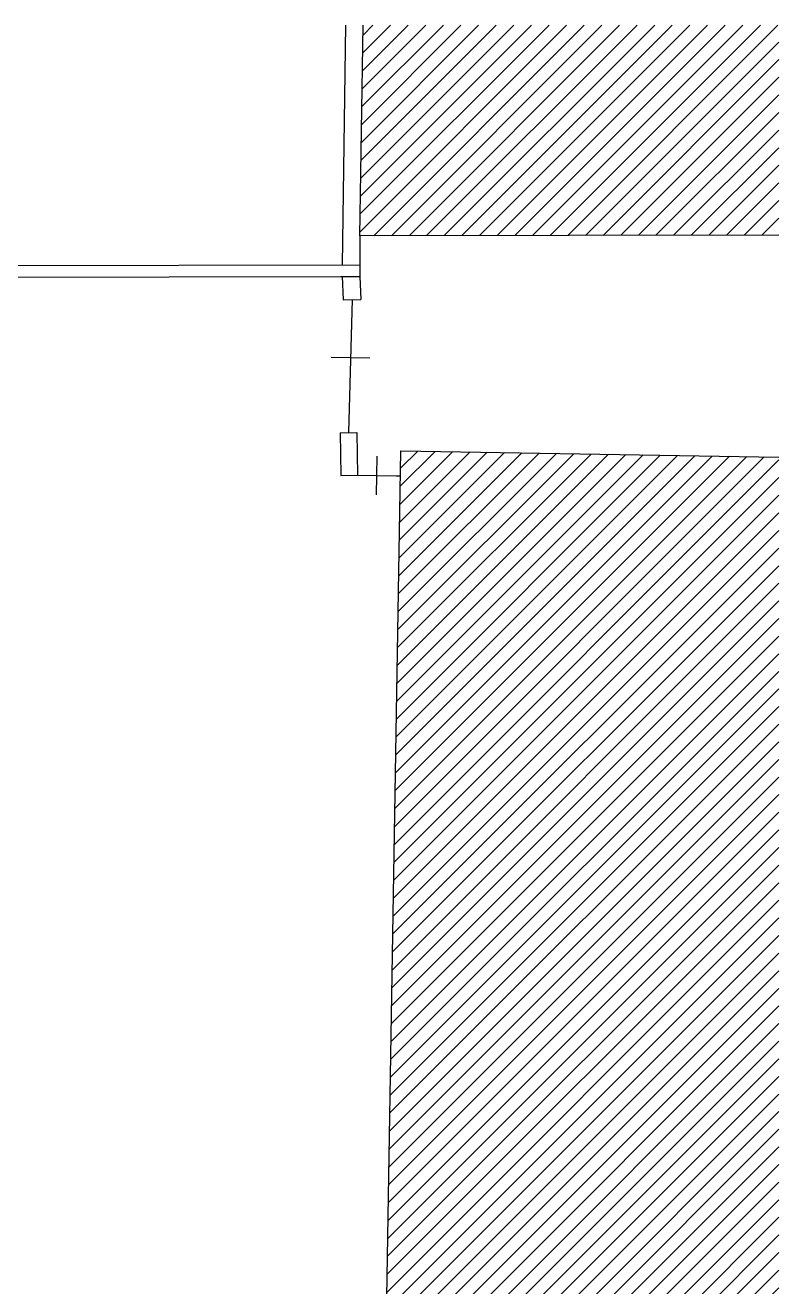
# Model space of a CAD drawing. Header units: millimetres. Extents: x -3782782348 to 131293, y -36553 to 57271.
# Drawn here: x 129371 to 131293, y -26196 to -22980 of the extents above; entities that cross this region are included whole.
import ezdxf

# ---------------------------------------------------------------- set-up
doc = ezdxf.new("R2010")
doc.units = ezdxf.units.MM
doc.header["$LTSCALE"] = 0.01
doc.layers.add('X_MURI', color=8, linetype='Continuous')
doc.layers.add('X_rilievo', color=8, linetype='Continuous')

msp = doc.modelspace()

# ---------------------------------------------------------------- hatches: boundary and pattern name
at = {"layer": 'X_rilievo'}
h = msp.add_hatch(dxfattribs=at)
h.set_pattern_fill('ANSI31', color=256, scale=10, style=0)
h.set_pattern_definition([(45, (126192.963, -24575.002), (-22.45064, 22.45064), [])])
h.paths.add_polyline_path([(131292.6, -22979.7), (130233, -22979.7), (130224.9, -23516.5), (131292.6, -23514.7)])
h = msp.add_hatch(dxfattribs=at)
h.set_pattern_fill('ANSI31', color=256, scale=10, style=0)
h.set_pattern_definition([(45, (168537.776, -46786.18), (-22.45064, 22.45064), [])])
h.paths.add_polyline_path([(131292.6, -24080.8), (130329.2, -24064.9), (130235.1, -29767.6), (130599.4, -30310.2), (130871.4, -30364.6), (130770.9, -30560.7), (131292.6, -30560.7)])

# ---------------------------------------------------------------- linework, layer by layer
at = {"layer": 'X_MURI', "ltscale": 2, "elevation": 0}
for points in [[(131292.6, -23514.7), (130224.9, -23516.5), (130233, -22979.7)], [(130770.9, -30560.7), (130871.4, -30364.6), (130599.4, -30310.2), (130235, -29767.6), (130329.2, -24064.9), (131292.6, -24080.8)]]:
    msp.add_lwpolyline(points, dxfattribs=at)
at = {"layer": 'X_rilievo'}
for p, q in [((130180.2, -23590.7, 0), (130188.4, -22979.7, 0)), ((128534.5, -23593, 0), (130224.9, -23590.6, 0)), ((128534.5, -23593, 0), (130224.9, -23590.6, 0)), ((128534.5, -23623, 0), (130176.2, -23620.7, 0)), ((128534.5, -23623, 0), (130176.2, -23620.7, 0)), ((130176.2, -23620.7, 0), (130224.9, -23620.3, 0)), ((130176.2, -23620.7, 0), (130224.9, -23620.3, 0)), ((130179.8, -23620.7, 0), (130182.1, -23679.5, 0)), ((130179.8, -23620.7, 0), (130182.1, -23679.5, 0)), ((130224.9, -23620.3, 0), (130227.1, -23679.2, 0)), ((130224.9, -23620.3, 0), (130227.1, -23679.2, 0)), ((130182.1, -23679.5, 0), (130227.1, -23679.2, 0)), ((130182.1, -23679.5, 0), (130227.1, -23679.2, 0)), ((130204.6, -23679.4, 0), (130195.4, -24018.3, 0)), ((130151.5, -23825.7, 0), (130249.8, -23827.3, 0)), ((130151.5, -23825.7, 0), (130249.8, -23827.3, 0)), ((130174.4, -24018.7, 0), (130216.5, -24017.9, 0)), ((130174.4, -24018.7, 0), (130176.3, -24127.7, 0)), ((130216.5, -24017.9, 0), (130218.5, -24126.9, 0)), ((130266.9, -24176.9, 0), (130268.5, -24078.6, 0)), ((130176.3, -24127.7, 0), (130218.5, -24126.9, 0)), ((130218.5, -24126.9, 0), (130316.8, -24128.5, 0)), ((130316.8, -24128.5, 0), (130328.1, -24128.7, 0))]:
    msp.add_line(p, q, dxfattribs=at)
at = {"layer": 'X_rilievo', "ltscale": 30}
msp.add_line((130224.9, -23516.5, 0), (130224.9, -23620.3, 0), dxfattribs=at)
msp.add_line((130224.9, -23516.5, 0), (130224.9, -23620.3, 0), dxfattribs=at)

doc.saveas('drawing.dxf')
